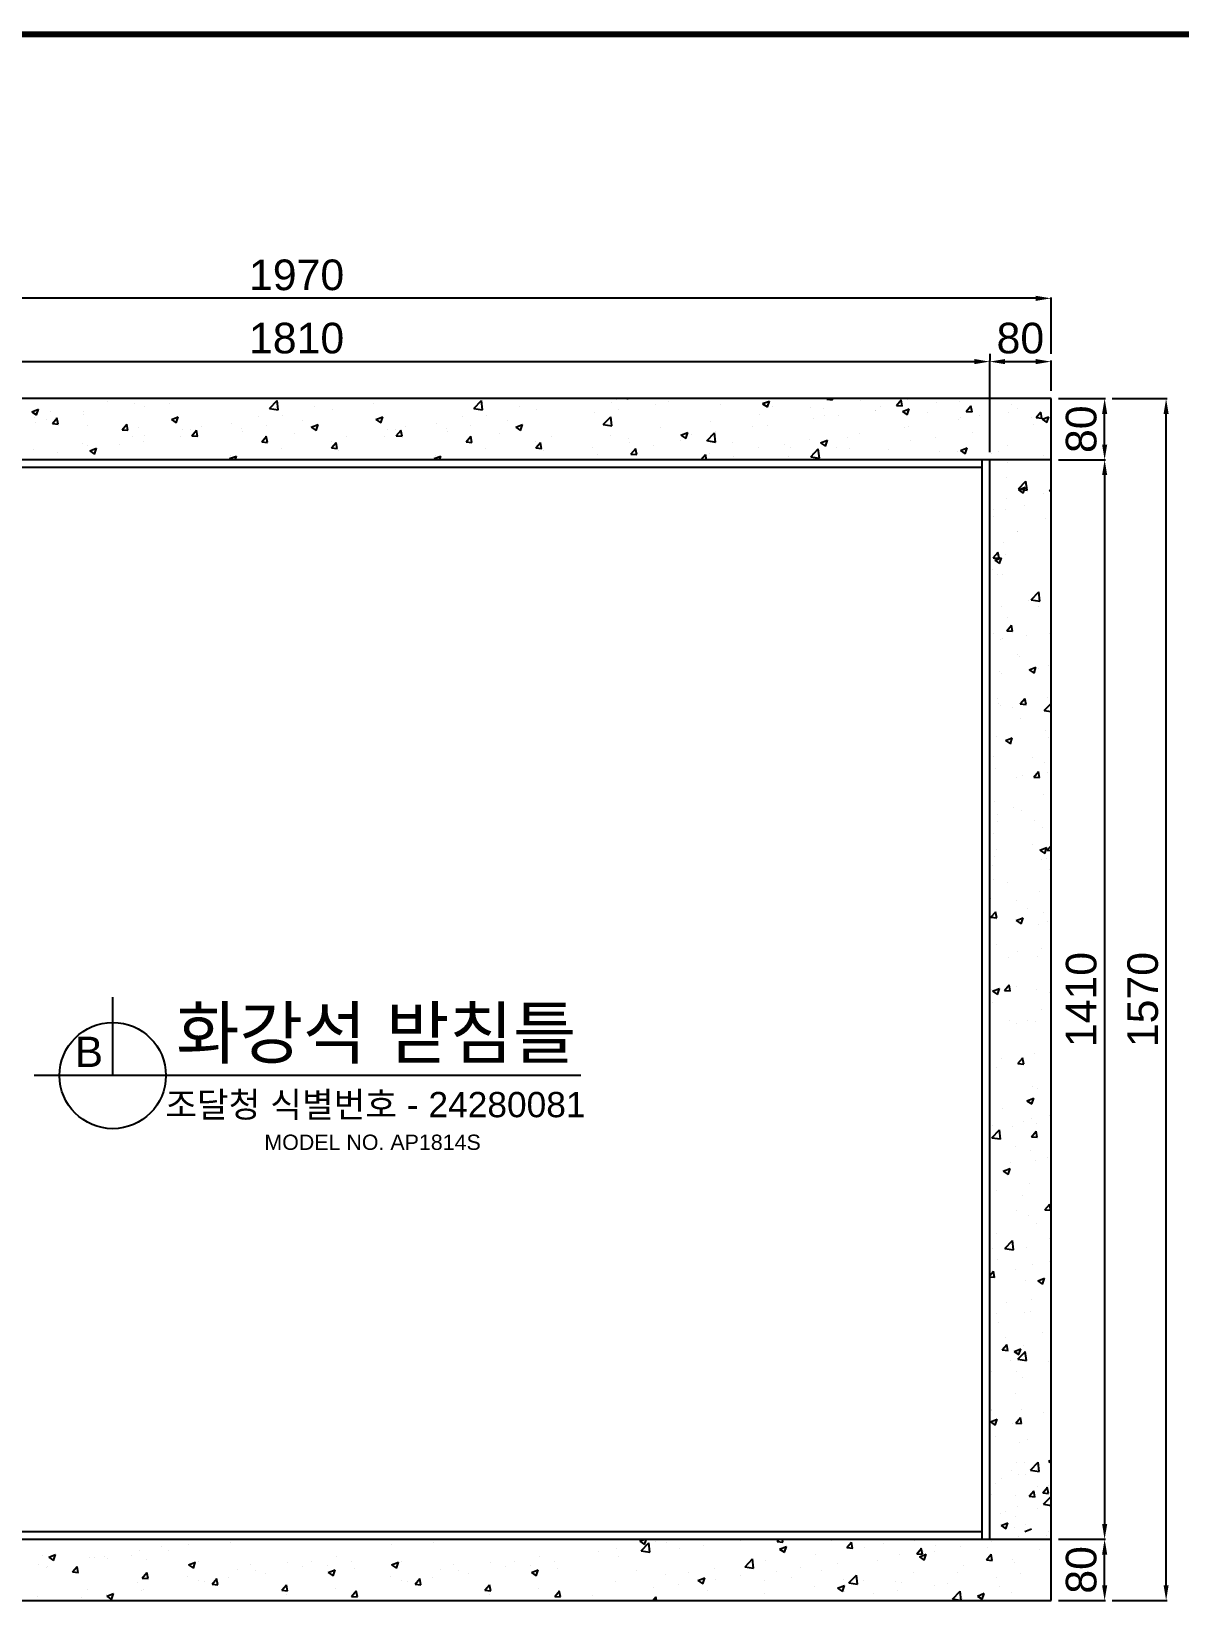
# Model space of a CAD drawing. Header units: millimetres. Extents: x 20003 to 26523, y -49763 to -45153.
# Drawn here: x 23720 to 25219, y -47354 to -45304 of the extents above; entities that cross this region are included whole.
import ezdxf
from ezdxf.enums import TextEntityAlignment as Align

# ---------------------------------------------------------------- set-up
doc = ezdxf.new("R2010")
doc.units = ezdxf.units.MM
for name, color, linetype in [('LAYOUT', 7, 'Continuous'), ('TEXT', 7, 'Continuous'), ('받침틀', 251, 'Continuous')]:
    doc.layers.add(name, color=color, linetype=linetype)
doc.styles.get("Standard").update_dxf_attribs({"font": 'arial.ttf'})
doc.dimstyles.new('ISO-25', dxfattribs={"dimtxt": 40, "dimasz": 20, "dimexe": 1.25, "dimexo": 10, "dimgap": 10, "dimtad": 1, "dimdec": 0, "dimtxsty": 'Standard', "dimcen": 2.5, "dimclrd": 3, "dimclre": 3, "dimclrt": 3, "dimadec": 0, "dimazin": 0, "dimtfac": 1, "dimtdec": 0, "dimtmove": 0, "dimatfit": 3, "dimfxl": 0, "dimarcsym": 0})

# ---------------------------------------------------------------- blocks, each defined once
blk = doc.blocks.new('*D28')
at = {"color": 3, "lineweight": -2, "transparency": 16777216}
for p, q in [((23161, -45725.3), (23161, -45734)), ((23181, -45735.3), (24951, -45735.3)), ((24971, -45853.6), (24971, -45734))]:
    blk.add_line(p, q, dxfattribs=at)
at = {"color": 3, "transparency": 16777216}
for points in [[(23181, -45731.9), (23181, -45738.6), (23161, -45735.3)], [(24951, -45731.9), (24951, -45738.6), (24971, -45735.3)]]:
    blk.add_solid(points, dxfattribs=at)
at = {"layer": 'Defpoints', "color": 0, "transparency": 16777216}
for p in [(23161, -45735.3), (24971, -45735.3), (24971, -45863.6)]:
    blk.add_point(p, dxfattribs=at)
at = {"color": 3, "transparency": 16777216, "insert": (24066, -45704.8), "char_height": 40, "attachment_point": 5}
blk.add_mtext('1810', dxfattribs=at)
blk = doc.blocks.new('*D29')
at = {"color": 3, "lineweight": -2, "transparency": 16777216}
for p, q in [((24971, -45725.3), (24971, -45734)), ((24991, -45735.3), (25031, -45735.3)), ((25051, -45773.6), (25051, -45734))]:
    blk.add_line(p, q, dxfattribs=at)
at = {"color": 3, "transparency": 16777216}
for points in [[(24991, -45731.9), (24991, -45738.6), (24971, -45735.3)], [(25031, -45731.9), (25031, -45738.6), (25051, -45735.3)]]:
    blk.add_solid(points, dxfattribs=at)
at = {"layer": 'Defpoints', "color": 0, "transparency": 16777216}
for p in [(24971, -45735.3), (25051, -45735.3), (25051, -45783.6)]:
    blk.add_point(p, dxfattribs=at)
at = {"color": 3, "transparency": 16777216, "insert": (25011, -45704.8), "char_height": 40, "attachment_point": 5}
blk.add_mtext('80', dxfattribs=at)
blk = doc.blocks.new('*D25')
at = {"color": 3, "lineweight": -2, "transparency": 16777216}
for p, q in [((23081, -45725.3), (23081, -45651.4)), ((25031, -45652.6), (23101, -45652.6)), ((25051, -45725.3), (25051, -45651.4))]:
    blk.add_line(p, q, dxfattribs=at)
at = {"color": 3, "transparency": 16777216}
for points in [[(23101, -45649.3), (23101, -45656), (23081, -45652.6)], [(25031, -45649.3), (25031, -45656), (25051, -45652.6)]]:
    blk.add_solid(points, dxfattribs=at)
at = {"layer": 'Defpoints', "color": 0, "transparency": 16777216}
for p in [(23081, -45652.6), (23081, -45735.3), (25051, -45735.3)]:
    blk.add_point(p, dxfattribs=at)
at = {"color": 3, "transparency": 16777216, "insert": (24066, -45622.2), "char_height": 40, "attachment_point": 5}
blk.add_mtext('1970', dxfattribs=at)
blk = doc.blocks.new('*D30')
at = {"color": 3, "lineweight": -2, "transparency": 16777216}
for p, q in [((25061, -45783.6), (25122.3, -45783.6)), ((25121, -45843.6), (25121, -45803.6)), ((25061, -45863.6), (25122.3, -45863.6))]:
    blk.add_line(p, q, dxfattribs=at)
at = {"color": 3, "transparency": 16777216}
for points in [[(25117.7, -45803.6), (25124.4, -45803.6), (25121, -45783.6)], [(25117.7, -45843.6), (25124.4, -45843.6), (25121, -45863.6)]]:
    blk.add_solid(points, dxfattribs=at)
at = {"layer": 'Defpoints', "color": 0, "transparency": 16777216}
for p in [(25051, -45783.6), (25121, -45783.6), (25051, -45863.6)]:
    blk.add_point(p, dxfattribs=at)
at = {"color": 3, "transparency": 16777216, "insert": (25090.6, -45823.6), "char_height": 40, "attachment_point": 5, "rotation": 90}
blk.add_mtext('80', dxfattribs=at)
blk = doc.blocks.new('*D31')
at = {"color": 3, "lineweight": -2, "transparency": 16777216}
for p, q in [((25101.6, -45863.6), (25122.3, -45863.6)), ((25121, -45883.6), (25121, -47253.6)), ((25061, -47273.6), (25122.3, -47273.6))]:
    blk.add_line(p, q, dxfattribs=at)
at = {"color": 3, "transparency": 16777216}
for points in [[(25117.7, -45883.6), (25124.4, -45883.6), (25121, -45863.6)], [(25117.7, -47253.6), (25124.4, -47253.6), (25121, -47273.6)]]:
    blk.add_solid(points, dxfattribs=at)
at = {"layer": 'Defpoints', "color": 0, "transparency": 16777216}
for p in [(25091.6, -45863.6), (25051, -47273.6), (25121, -47273.6)]:
    blk.add_point(p, dxfattribs=at)
at = {"color": 3, "transparency": 16777216, "insert": (25090.6, -46568.6), "char_height": 40, "attachment_point": 5, "rotation": 90}
blk.add_mtext('1410', dxfattribs=at)
blk = doc.blocks.new('*D32')
at = {"color": 3, "lineweight": -2, "transparency": 16777216}
for p, q in [((25111, -47273.6), (25119.8, -47273.6)), ((25121, -47333.6), (25121, -47293.6)), ((25061, -47353.6), (25122.3, -47353.6))]:
    blk.add_line(p, q, dxfattribs=at)
at = {"color": 3, "transparency": 16777216}
for points in [[(25117.7, -47293.6), (25124.4, -47293.6), (25121, -47273.6)], [(25117.7, -47333.6), (25124.4, -47333.6), (25121, -47353.6)]]:
    blk.add_solid(points, dxfattribs=at)
at = {"layer": 'Defpoints', "color": 0, "transparency": 16777216}
for p in [(25121, -47273.6), (25121, -47273.6), (25051, -47353.6)]:
    blk.add_point(p, dxfattribs=at)
at = {"color": 3, "transparency": 16777216, "insert": (25090.6, -47313.6), "char_height": 40, "attachment_point": 5, "rotation": 90}
blk.add_mtext('80', dxfattribs=at)
blk = doc.blocks.new('*D26')
at = {"color": 3, "lineweight": -2, "transparency": 16777216}
for p, q in [((25131, -45783.6), (25202.6, -45783.6)), ((25201.3, -47333.6), (25201.3, -45803.6)), ((25131, -47353.6), (25202.6, -47353.6))]:
    blk.add_line(p, q, dxfattribs=at)
at = {"color": 3, "transparency": 16777216}
for points in [[(25198, -45803.6), (25204.6, -45803.6), (25201.3, -45783.6)], [(25198, -47333.6), (25204.6, -47333.6), (25201.3, -47353.6)]]:
    blk.add_solid(points, dxfattribs=at)
at = {"layer": 'Defpoints', "color": 0, "transparency": 16777216}
for p in [(25121, -45783.6), (25201.3, -45783.6), (25121, -47353.6)]:
    blk.add_point(p, dxfattribs=at)
at = {"color": 3, "transparency": 16777216, "insert": (25170.9, -46568.6), "char_height": 40, "attachment_point": 5, "rotation": 90}
blk.add_mtext('1570', dxfattribs=at)

msp = doc.modelspace()

# ---------------------------------------------------------------- linework, layer by layer
at = {"linetype": 'Continuous'}
for p, q in [((23818.9, -45787.8), (23818.9, -45787.8)), ((23853.8, -45790.5), (23853.8, -45790.5)), ((23899.5, -45789.5), (23899.5, -45789.5)), ((24030.7, -45796.5), (24040.6, -45786.2)), ((24042, -45798.3), (24040.6, -45786.2)), ((24166.4, -45789.5), (24166.4, -45789.5)), ((24297.6, -45796.5), (24307.5, -45786.2)), ((24308.9, -45798.3), (24307.5, -45786.2)), ((24476.9, -45789.1), (24476.9, -45789.1)), ((24483.5, -45785.1), (24483.5, -45785.1)), ((24497.1, -45783.6), (24498.2, -45784.3)), ((24498.2, -45784.3), (24498.4, -45783.6)), ((24534.4, -45791.1), (24534.4, -45791.1)), ((24551.3, -45787.9), (24551.3, -45787.9)), ((24619, -45790.8), (24619, -45790.8)), ((24674.4, -45790.2), (24683.3, -45786.8)), ((24674.4, -45790.3), (24680.7, -45794.5)), ((24680.7, -45794.5), (24683.3, -45786.8)), ((24758.2, -45784.4), (24758.9, -45783.6)), ((24758.2, -45784.4), (24765.8, -45785.1)), ((24765.7, -45785.1), (24765.5, -45783.6)), ((24801.9, -45786.3), (24801.9, -45786.3)), ((24849.3, -45792.4), (24855.4, -45785.1)), ((24856.8, -45793.1), (24855.4, -45785.1)), ((24863.4, -45785.2), (24863.4, -45785.2)), ((24901.4, -45788.5), (24901.4, -45788.5)), ((24931.2, -45788), (24931.2, -45788)), ((24933.2, -45784.3), (24933.2, -45784.3)), ((24999, -45790.9), (24999, -45790.9)), ((23720.1, -45800.7), (23729, -45797.3)), ((23720.1, -45800.7), (23726.4, -45805)), ((23723.7, -45808.1), (23723.7, -45808.1)), ((23726.4, -45805), (23729, -45797.3)), ((23739.4, -45810.6), (23739.4, -45810.6)), ((23744.9, -45800.5), (23744.9, -45800.5)), ((23747.1, -45816.2), (23753.2, -45808.9)), ((23754.6, -45816.9), (23753.1, -45808.9)), ((23787.5, -45804.2), (23787.5, -45804.2)), ((23787.8, -45800), (23787.8, -45800)), ((23867.7, -45793.7), (23867.7, -45793.7)), ((23902.6, -45810.9), (23911.5, -45807.4)), ((23902.6, -45810.9), (23908.9, -45815.1)), ((23908.9, -45815.1), (23911.5, -45807.5)), ((24015.6, -45806.8), (24015.6, -45806.8)), ((24030.7, -45796.5), (24042, -45798.2)), ((24047.6, -45806.2), (24047.6, -45806.2)), ((24074.3, -45812.2), (24074.3, -45812.2)), ((24089.6, -45794.1), (24089.6, -45794.1)), ((24112.8, -45797.2), (24112.8, -45797.2)), ((24169.5, -45810.9), (24175.9, -45815.1)), ((24169.6, -45810.9), (24178.4, -45807.4)), ((24175.9, -45815.1), (24178.4, -45807.5)), ((24282.5, -45806.8), (24282.5, -45806.8)), ((24297.6, -45796.5), (24308.9, -45798.2)), ((24314.5, -45806.2), (24314.5, -45806.2)), ((24341.2, -45812.2), (24341.2, -45812.2)), ((24356.6, -45794.1), (24356.6, -45794.1)), ((24379.7, -45797.2), (24379.7, -45797.2)), ((24454.5, -45801.6), (24454.5, -45801.6)), ((24466.2, -45817.5), (24476.1, -45807.2)), ((24477.5, -45819.3), (24476.1, -45807.2)), ((24486.3, -45797.4), (24486.3, -45797.4)), ((24670.7, -45804.8), (24670.7, -45804.8)), ((24686.8, -45793.6), (24686.8, -45793.6)), ((24736.7, -45795.3), (24736.7, -45795.3)), ((24741.3, -45809.6), (24741.3, -45809.6)), ((24754.6, -45796.5), (24754.6, -45796.5)), ((24754.7, -45806.3), (24754.7, -45806.3)), ((24773.1, -45805.4), (24773.1, -45805.4)), ((24821.2, -45799), (24821.2, -45799)), ((24822.4, -45799.4), (24822.4, -45799.4)), ((24828.8, -45793.6), (24828.8, -45793.6)), ((24849.3, -45792.4), (24856.9, -45793.1)), ((24856.9, -45800.4), (24865.8, -45797)), ((24856.9, -45800.4), (24863.2, -45804.7)), ((24863.2, -45804.7), (24865.8, -45797)), ((24890.2, -45802.2), (24890.2, -45802.2)), ((24930.4, -45810.9), (24930.4, -45810.9)), ((24933.3, -45808.8), (24933.3, -45808.8)), ((24940.4, -45800.4), (24946.5, -45793.1)), ((24940.4, -45800.4), (24948, -45801)), ((24947.9, -45801.1), (24946.4, -45793.1)), ((24958, -45805.1), (24958, -45805.1)), ((24995.7, -45802), (24995.7, -45802)), ((25007.3, -45796.1), (25007.3, -45796.1)), ((25025.8, -45808), (25025.8, -45808)), ((25031.5, -45808.3), (25037.6, -45801)), ((25031.5, -45808.3), (25039.1, -45809)), ((25039, -45809), (25037.5, -45801.1)), ((25039.4, -45810.6), (25048.3, -45807.2)), ((25039.4, -45810.6), (25045.7, -45814.9)), ((25045.7, -45814.9), (25048.3, -45807.2)), ((23724.6, -45815.4), (23724.6, -45815.4)), ((23747.1, -45816.2), (23754.7, -45816.9)), ((23792.4, -45818.2), (23792.4, -45818.2)), ((23838.2, -45824.2), (23844.3, -45816.9)), ((23838.2, -45824.2), (23845.8, -45824.8)), ((23845.7, -45824.9), (23844.2, -45816.9)), ((23852.3, -45832.8), (23852.3, -45832.8)), ((23860.2, -45821.1), (23860.2, -45821.1)), ((23867.4, -45832.2), (23867.4, -45832.2)), ((23914.2, -45833.3), (23914.2, -45833.3)), ((23917.5, -45823.8), (23917.5, -45823.8)), ((23928, -45824), (23928, -45824)), ((23929.3, -45832.1), (23935.4, -45824.8)), ((23929.3, -45832.1), (23936.9, -45832.8)), ((23936.8, -45832.8), (23935.3, -45824.9)), ((23941.5, -45819.5), (23941.5, -45819.5)), ((23981.6, -45815.7), (23981.6, -45815.7)), ((23994.4, -45822.7), (23994.4, -45822.7)), ((23995.8, -45826.8), (23995.8, -45826.8)), ((24020.4, -45840.1), (24026.5, -45832.8)), ((24026.2, -45818.5), (24026.2, -45818.5)), ((24027.9, -45840.8), (24026.4, -45832.8)), ((24063.6, -45829.7), (24063.6, -45829.7)), ((24085.1, -45821), (24094, -45817.6)), ((24085.1, -45821), (24091.5, -45825.3)), ((24091.5, -45825.3), (24094, -45817.6)), ((24131.4, -45832.5), (24131.4, -45832.5)), ((24181.1, -45833.3), (24181.1, -45833.3)), ((24184.4, -45823.8), (24184.4, -45823.8)), ((24194.9, -45824), (24194.9, -45824)), ((24196.2, -45832.1), (24202.3, -45824.8)), ((24196.2, -45832.1), (24203.8, -45832.8)), ((24203.7, -45832.8), (24202.2, -45824.9)), ((24208.4, -45819.5), (24208.4, -45819.5)), ((24248.5, -45815.7), (24248.5, -45815.7)), ((24261.3, -45822.7), (24261.3, -45822.7)), ((24262.7, -45826.8), (24262.7, -45826.8)), ((24287.3, -45840.1), (24293.4, -45832.8)), ((24293.1, -45818.5), (24293.1, -45818.5)), ((24294.8, -45840.8), (24293.3, -45832.8)), ((24330.5, -45829.7), (24330.5, -45829.7)), ((24352.1, -45821), (24361, -45817.6)), ((24352.1, -45821), (24358.4, -45825.3)), ((24358.4, -45825.3), (24361, -45817.6)), ((24398.3, -45832.5), (24398.3, -45832.5)), ((24466.2, -45817.5), (24477.5, -45819.3)), ((24475.4, -45831.4), (24475.4, -45831.4)), ((24541.4, -45821.8), (24541.4, -45821.8)), ((24567.7, -45831.2), (24576.6, -45827.8)), ((24567.7, -45831.2), (24574, -45835.5)), ((24574, -45835.5), (24576.6, -45827.8)), ((24581.2, -45830.6), (24581.2, -45830.6)), ((24601.8, -45838.6), (24611.7, -45828.2)), ((24606.6, -45812.9), (24606.6, -45812.9)), ((24606.6, -45831.7), (24606.6, -45831.7)), ((24613.1, -45840.3), (24611.7, -45828.2)), ((24613, -45826.4), (24613, -45826.4)), ((24661.1, -45820.1), (24661.1, -45820.1)), ((24680.7, -45819), (24680.7, -45819)), ((24800.3, -45828.6), (24800.3, -45828.6)), ((24859.2, -45821.5), (24859.2, -45821.5)), ((24864.5, -45820.5), (24864.5, -45820.5)), ((24947.9, -45828), (24947.9, -45828)), ((25028.1, -45817.5), (25028.1, -45817.5)), ((23722.2, -45850.4), (23722.2, -45850.4)), ((23786.3, -45842.3), (23786.3, -45842.3)), ((23793.4, -45845), (23793.4, -45845)), ((23795.9, -45851.8), (23804.8, -45848.4)), ((23795.9, -45851.8), (23802.2, -45856.1)), ((23802.2, -45856.1), (23804.8, -45848.4)), ((23834.3, -45843.8), (23834.3, -45843.8)), ((23866.1, -45839.6), (23866.1, -45839.6)), ((24020.4, -45840.1), (24028, -45840.8)), ((24046, -45848.4), (24046, -45848.4)), ((24111.2, -45839.5), (24111.2, -45839.5)), ((24111.5, -45848.1), (24117.6, -45840.8)), ((24111.5, -45848.1), (24119, -45848.8)), ((24119, -45848.8), (24117.5, -45840.8)), ((24121.1, -45851.7), (24121.1, -45851.7)), ((24287.3, -45840.1), (24294.9, -45840.8)), ((24313, -45848.4), (24313, -45848.4)), ((24378.2, -45839.5), (24378.2, -45839.5)), ((24378.4, -45848.1), (24384.5, -45840.8)), ((24378.4, -45848.1), (24386, -45848.8)), ((24385.9, -45848.8), (24384.4, -45840.8)), ((24388, -45851.7), (24388, -45851.7)), ((24452.9, -45847.5), (24452.9, -45847.5)), ((24499.2, -45835.4), (24499.2, -45835.4)), ((24501, -45841.2), (24501, -45841.2)), ((24502.6, -45856.1), (24508.7, -45848.8)), ((24510.1, -45856.7), (24508.6, -45848.8)), ((24532.5, -45844.5), (24532.5, -45844.5)), ((24567, -45838.3), (24567, -45838.3)), ((24601.8, -45838.5), (24613.1, -45840.3)), ((24634.8, -45841.1), (24634.8, -45841.1)), ((24669.2, -45847.1), (24669.2, -45847.1)), ((24702.6, -45844), (24702.6, -45844)), ((24711.1, -45846.9), (24711.1, -45846.9)), ((24735.1, -45837.5), (24735.1, -45837.5)), ((24737.3, -45859.6), (24747.2, -45849.3)), ((24748.6, -45861.3), (24747.2, -45849.3)), ((24750.2, -45841.4), (24759.1, -45838)), ((24750.2, -45841.4), (24756.5, -45845.6)), ((24756.5, -45845.6), (24759.1, -45838)), ((24770.4, -45846.9), (24770.4, -45846.9)), ((24785.2, -45834.2), (24785.2, -45834.2)), ((24787.8, -45849.1), (24787.8, -45849.1)), ((24838.2, -45849.7), (24838.2, -45849.7)), ((24868, -45838.6), (24868, -45838.6)), ((24899.8, -45834.4), (24899.8, -45834.4)), ((24906, -45852.6), (24906, -45852.6)), ((24928.9, -45853.2), (24928.9, -45853.2)), ((24932.7, -45851.5), (24941.6, -45848.1)), ((24932.7, -45851.6), (24939, -45855.8)), ((24939, -45855.8), (24941.6, -45848.1)), ((24981.8, -45853.2), (24981.8, -45853.2)), ((24994.1, -45844.3), (24994.1, -45844.3)), ((23754.1, -45854.3), (23754.1, -45854.3)), ((23978.4, -45862), (23987.3, -45858.6)), ((23978.4, -45862), (23980.9, -45863.6)), ((23980.1, -45858), (23980.1, -45858)), ((23985.6, -45863.6), (23987.3, -45858.6)), ((24040.9, -45862.3), (24040.9, -45862.3)), ((24245.4, -45862), (24254.3, -45858.6)), ((24245.4, -45862), (24247.8, -45863.6)), ((24247, -45858), (24247, -45858)), ((24252.6, -45863.6), (24254.2, -45858.6)), ((24307.8, -45862.3), (24307.8, -45862.3)), ((24458.5, -45857.2), (24458.5, -45857.2)), ((24502.6, -45856.1), (24510.1, -45856.7)), ((24594, -45863.6), (24599.8, -45856.7)), ((24601, -45863.6), (24599.7, -45856.7)), ((24605, -45855.2), (24605, -45855.2)), ((24637, -45859.6), (24637, -45859.6)), ((24707.9, -45859.6), (24707.9, -45859.6)), ((24737.3, -45859.6), (24748.6, -45861.3)), ((24739.7, -45855.5), (24739.7, -45855.5)), ((24862.9, -45862.7), (24862.9, -45862.7)), ((24973.8, -45855.5), (24973.8, -45855.5)), ((24994.7, -45867.6), (24994.7, -45867.6)), ((25026.5, -45863.4), (25026.5, -45863.4)), ((25041.6, -45858.3), (25041.6, -45858.3)), ((24992.6, -45886.5), (24992.6, -45886.5)), ((25008.4, -45901.6), (25018.3, -45891.3)), ((25019.7, -45903.4), (25018.3, -45891.3)), ((24993.1, -45913.5), (24993.1, -45913.5)), ((25008.4, -45901.6), (25019.7, -45903.3)), ((25008.5, -45902.7), (25017.4, -45899.3)), ((25008.5, -45902.7), (25014.8, -45907)), ((25014.8, -45907), (25017.4, -45899.3)), ((25041.2, -45907.1), (25041.2, -45907.1)), ((25049.1, -45903.9), (25051, -45901.6)), ((25049.1, -45903.9), (25051, -45904)), ((24976.5, -45929), (24976.5, -45929)), ((24991, -45928.8), (24991, -45928.8)), ((25016.8, -45923.2), (25016.8, -45923.2)), ((25050.6, -45916.3), (25050.6, -45916.3)), ((24975.8, -45937.4), (24975.8, -45937.4)), ((25043.6, -45940.3), (25043.6, -45940.3)), ((24989.5, -45971.1), (24989.5, -45971.1)), ((25007, -45956.9), (25007, -45956.9)), ((25007.7, -45957.2), (25007.7, -45957.2)), ((24975.6, -45991.4), (24981.8, -45984.1)), ((24975.6, -45991.4), (24983.2, -45992.1)), ((24977.6, -45994.8), (24986.5, -45991.4)), ((24977.6, -45994.8), (24983.9, -45999)), ((24983.2, -45992.1), (24981.7, -45984.1)), ((24983.9, -45999), (24986.5, -45991.4)), ((24991.6, -45987.8), (24991.6, -45987.8)), ((24974.3, -46007.3), (24974.3, -46007.3)), ((24981.4, -46014), (24981.4, -46014)), ((24987.9, -46013.4), (24987.9, -46013.4)), ((25025.2, -46046.4), (25035.1, -46036)), ((25036.5, -46048.1), (25035.1, -46036)), ((24986.4, -46055.7), (24986.4, -46055.7)), ((25021.1, -46046.9), (25021.1, -46046.9)), ((25025.2, -46046.3), (25036.5, -46048.1)), ((25034.6, -46055.5), (25034.6, -46055.5)), ((25050.5, -46047.5), (25050.5, -46047.5)), ((24993.6, -46069.7), (24993.6, -46069.7)), ((25050.2, -46077.1), (25050.2, -46077.1)), ((24976.2, -46089.8), (24976.2, -46089.8)), ((24984.8, -46097.9), (24984.8, -46097.9)), ((24987.7, -46097), (24987.7, -46097)), ((24993.3, -46087), (24999.4, -46079.7)), ((24993.3, -46087), (25000.8, -46087.6)), ((25000.8, -46087.6), (24999.3, -46079.7)), ((25019.5, -46092.8), (25019.5, -46092.8)), ((25049, -46089.8), (25049, -46089.8)), ((25006.6, -46117.7), (25006.6, -46117.7)), ((25009.4, -46120.1), (25009.4, -46120.1)), ((24983.3, -46140.2), (24983.3, -46140.2)), ((25022.5, -46138), (25031.4, -46134.6)), ((25022.5, -46138), (25028.8, -46142.3)), ((25028.8, -46142.3), (25031.4, -46134.6)), ((25034.2, -46136.5), (25034.2, -46136.5)), ((25047.4, -46132.1), (25047.4, -46132.1)), ((24986.1, -46142.9), (24986.1, -46142.9)), ((24981, -46174.9), (24981, -46174.9)), ((25010.9, -46182.5), (25017, -46175.2)), ((25018.4, -46183.2), (25016.9, -46175.2)), ((25042.1, -46191.1), (25051, -46181.8)), ((25045.9, -46174.4), (25045.9, -46174.4)), ((24981.8, -46182.5), (24981.8, -46182.5)), ((24984.6, -46185), (24984.6, -46185)), ((25000.8, -46186.6), (25000.8, -46186.6)), ((25010.9, -46182.5), (25018.5, -46183.2)), ((25011.4, -46202.1), (25011.4, -46202.1)), ((25042.1, -46191.1), (25051, -46192.5)), ((25044.4, -46216.6), (25044.4, -46216.6)), ((24980.2, -46224.8), (24980.2, -46224.8)), ((24991.6, -46230.1), (25000.5, -46226.7)), ((24991.6, -46230.1), (24997.9, -46234.4)), ((24997.9, -46234.4), (25000.5, -46226.7)), ((25047.6, -46226.1), (25047.6, -46226.1)), ((25049.9, -46237.9), (25049.9, -46237.9)), ((24975.8, -46250.6), (24975.8, -46250.6)), ((25027.2, -46252.4), (25027.2, -46252.4)), ((25042.8, -46258.9), (25042.8, -46258.9)), ((24978.7, -46267), (24978.7, -46267)), ((25006.2, -46278.5), (25006.2, -46278.5)), ((25014.2, -46276.2), (25014.2, -46276.2)), ((25028.5, -46278), (25034.6, -46270.7)), ((25028.5, -46278), (25036.1, -46278.7)), ((25036, -46278.7), (25034.6, -46270.7)), ((25046, -46272), (25046, -46272)), ((25041.3, -46301.2), (25041.3, -46301.2)), ((24977.1, -46309.3), (24977.1, -46309.3)), ((25002.4, -46317.3), (25002.4, -46317.3)), ((25012.6, -46322.1), (25012.6, -46322.1)), ((24980.7, -46335.7), (24980.7, -46335.7)), ((24980.8, -46326.3), (24980.8, -46326.3)), ((25029.2, -46334.4), (25029.2, -46334.4)), ((25039.7, -46343.5), (25039.7, -46343.5)), ((24975.6, -46351.6), (24975.6, -46351.6)), ((25027.3, -46365.9), (25027.3, -46365.9)), ((24977.2, -46381.9), (24977.2, -46381.9)), ((24979.2, -46372.2), (24979.2, -46372.2)), ((25036.5, -46373.3), (25045.4, -46369.9)), ((25036.5, -46373.3), (25042.8, -46377.6)), ((25038.2, -46385.7), (25038.2, -46385.7)), ((25042.8, -46377.6), (25045.4, -46369.9)), ((25045, -46384.7), (25045, -46384.7)), ((25046.1, -46373.5), (25051, -46367.7)), ((25046.1, -46373.5), (25051, -46374)), ((24974, -46393.9), (24974, -46393.9)), ((25049.5, -46398.7), (25049.5, -46398.7)), ((24975.4, -46411.4), (24975.4, -46411.4)), ((24993.8, -46416), (24993.8, -46416)), ((24972.5, -46436.2), (24972.5, -46436.2)), ((25005.8, -46439.3), (25005.8, -46439.3)), ((25036.6, -46428), (25036.6, -46428)), ((24972.6, -46461.1), (24978.8, -46453.8)), ((24972.6, -46461.1), (24980.2, -46461.8)), ((24980.2, -46461.8), (24978.7, -46453.8)), ((24979.2, -46463.8), (24979.2, -46463.8)), ((25005.6, -46465.4), (25014.5, -46462)), ((25005.6, -46465.4), (25011.9, -46469.7)), ((25011.9, -46469.7), (25014.5, -46462)), ((25020.2, -46449.6), (25020.2, -46449.6)), ((25040.6, -46455.5), (25040.6, -46455.5)), ((25047, -46466.7), (25047, -46466.7)), ((25035.1, -46470.3), (25035.1, -46470.3)), ((24980.3, -46496.5), (24980.3, -46496.5)), ((25007.2, -46505.6), (25007.2, -46505.6)), ((25039, -46501.4), (25039, -46501.4)), ((24995, -46514.2), (24995, -46514.2)), ((25033.5, -46512.6), (25033.5, -46512.6)), ((24990.3, -46556.6), (24996.4, -46549.3)), ((24997.8, -46557.3), (24996.3, -46549.3)), ((24973.8, -46555.7), (24973.8, -46555.7)), ((24974.7, -46557.5), (24983.6, -46554.1)), ((24974.7, -46557.5), (24981, -46561.8)), ((24981, -46561.8), (24983.6, -46554.1)), ((24990.3, -46556.6), (24997.9, -46557.3)), ((25005.6, -46551.5), (25005.6, -46551.5)), ((25032, -46554.9), (25032, -46554.9)), ((25049.1, -46559.6), (25049.1, -46559.6)), ((24975, -46572.3), (24975, -46572.3)), ((25038, -46581.9), (25038, -46581.9)), ((24972.2, -46601.6), (24972.2, -46601.6)), ((24997, -46596.1), (24997, -46596.1)), ((25005.5, -46600.2), (25005.5, -46600.2)), ((25020.3, -46595.3), (25020.3, -46595.3)), ((25030.5, -46597.1), (25030.5, -46597.1)), ((25050.5, -46608.6), (25051, -46608.4)), ((25050.5, -46608.7), (25051, -46609)), ((24986.9, -46645.4), (24986.9, -46645.4)), ((25007.9, -46652.2), (25014, -46644.9)), ((25007.9, -46652.2), (25015.5, -46652.8)), ((25012.8, -46646.5), (25012.8, -46646.5)), ((25015.4, -46652.8), (25013.9, -46644.9)), ((25028.9, -46639.4), (25028.9, -46639.4)), ((24979.9, -46657.3), (24979.9, -46657.3)), ((25027.4, -46681.7), (25027.4, -46681.7)), ((25033.7, -46684.9), (25033.7, -46684.9)), ((24988, -46711.4), (24988, -46711.4)), ((25019.6, -46700.7), (25028.5, -46697.3)), ((25019.6, -46700.7), (25025.9, -46705)), ((25025.9, -46705), (25028.5, -46697.3)), ((24974.7, -46733.1), (24974.7, -46733.1)), ((25000.3, -46735), (25000.3, -46735)), ((25014.8, -46728.5), (25014.8, -46728.5)), ((25025.8, -46724), (25025.8, -46724)), ((25032.1, -46730.8), (25032.1, -46730.8)), ((25048.7, -46720.4), (25048.7, -46720.4)), ((24973.9, -46749), (24983.8, -46738.7)), ((24973.9, -46749), (24985.2, -46750.7)), ((24985.2, -46750.8), (24983.8, -46738.7)), ((25025.5, -46747.7), (25031.6, -46740.4)), ((25025.5, -46747.7), (25033.1, -46748.4)), ((25033, -46748.4), (25031.6, -46740.4)), ((25005.1, -46761), (25005.1, -46761)), ((25024.3, -46766.2), (25024.3, -46766.2)), ((25046.8, -46774.6), (25046.8, -46774.6)), ((24988.7, -46792.8), (24997.6, -46789.4)), ((24988.7, -46792.8), (24995, -46797.1)), ((24995, -46797.1), (24997.6, -46789.4)), ((24998.7, -46780.9), (24998.7, -46780.9)), ((25030.6, -46778.8), (25030.6, -46778.8)), ((25022.7, -46808.5), (25022.7, -46808.5)), ((24979.5, -46818.1), (24979.5, -46818.1)), ((25013.4, -46824.6), (25013.4, -46824.6)), ((25043.1, -46843.2), (25049.3, -46835.9)), ((25050.7, -46843.9), (25049.2, -46835.9)), ((25005.8, -46843.7), (25005.8, -46843.7)), ((25021.2, -46850.8), (25021.2, -46850.8)), ((25043.1, -46843.2), (25050.7, -46843.9)), ((24979.9, -46874.7), (24979.9, -46874.7)), ((25032.6, -46860.8), (25032.6, -46860.8)), ((24974.3, -46893.9), (24974.3, -46893.9)), ((24990.7, -46893.7), (25000.6, -46883.4)), ((24990.7, -46893.7), (25002, -46895.5)), ((25002, -46895.5), (25000.6, -46883.4)), ((25019.6, -46893.1), (25019.6, -46893.1)), ((25048.4, -46881.2), (25048.4, -46881.2)), ((24980.6, -46908.3), (24980.6, -46908.3)), ((25026.7, -46914.3), (25026.7, -46914.3)), ((25048.4, -46911.1), (25048.4, -46911.1)), ((24971, -46929.2), (24975.8, -46923.5)), ((24971, -46930.9), (24977.3, -46931.4)), ((24977.2, -46931.5), (24975.7, -46923.5)), ((25004.7, -46921.8), (25004.7, -46921.8)), ((25018.1, -46935.4), (25018.1, -46935.4)), ((25033.6, -46936.1), (25042.5, -46932.6)), ((25033.6, -46936.1), (25039.9, -46940.3)), ((25039.9, -46940.3), (25042.5, -46932.7)), ((25025.1, -46960.2), (25025.1, -46960.2)), ((24979.2, -46978.9), (24979.2, -46978.9)), ((24993.3, -46964.4), (24993.3, -46964.4)), ((25016.6, -46977.6), (25016.6, -46977.6)), ((25023.6, -46976), (25023.6, -46976)), ((24982.6, -46990.2), (24982.6, -46990.2)), ((25050.4, -46993.1), (25050.4, -46993.1)), ((24987.3, -47026.3), (24993.4, -47019)), ((24991.7, -47010.3), (24991.7, -47010.3)), ((24994.8, -47027), (24993.3, -47019)), ((25015, -47019.9), (25015, -47019.9)), ((25039.8, -47003.9), (25039.8, -47003.9)), ((24987.3, -47026.3), (24994.9, -47027)), ((24998.4, -47040.6), (24998.4, -47040.6)), ((25002.7, -47028.1), (25011.6, -47024.7)), ((25002.7, -47028.2), (25009, -47032.4)), ((25007.6, -47038.5), (25017.5, -47028.2)), ((25007.6, -47038.4), (25018.8, -47040.2)), ((25009, -47032.4), (25011.6, -47024.7)), ((25018.8, -47040.2), (25017.4, -47028.2)), ((25048, -47042), (25048, -47042)), ((24973.9, -47054.7), (24973.9, -47054.7)), ((25006.4, -47054), (25006.4, -47054)), ((25013.5, -47062.2), (25013.5, -47062.2)), ((25004.4, -47082.6), (25004.4, -47082.6)), ((24973, -47104.1), (24973, -47104.1)), ((24971.8, -47120.2), (24980.7, -47116.8)), ((24971.8, -47120.3), (24978.1, -47124.5)), ((24973.6, -47105.5), (24973.6, -47105.5)), ((24978.1, -47124.5), (24980.7, -47116.8)), ((25000.4, -47122.5), (25000.4, -47122.5)), ((25004.9, -47121.8), (25011, -47114.5)), ((25004.9, -47121.8), (25012.5, -47122.5)), ((25012.4, -47122.5), (25011, -47114.6)), ((25011.9, -47104.5), (25011.9, -47104.5)), ((25041.4, -47108.3), (25041.4, -47108.3)), ((24978.8, -47139.8), (24978.8, -47139.8)), ((25019.8, -47143.6), (25019.8, -47143.6)), ((25010.4, -47146.7), (25010.4, -47146.7)), ((24999.5, -47183.4), (24999.5, -47183.4)), ((25005.7, -47173.6), (25005.7, -47173.6)), ((25016.2, -47172.9), (25016.2, -47172.9)), ((25024.4, -47183.2), (25034.3, -47172.9)), ((25024.4, -47183.2), (25035.7, -47184.9)), ((25035.7, -47185), (25034.3, -47172.9)), ((25047.6, -47171.4), (25051, -47170.1)), ((25047.6, -47171.4), (25051, -47173.7)), ((24978.4, -47200.6), (24978.4, -47200.6)), ((24986.4, -47193.7), (24986.4, -47193.7)), ((25008.8, -47189), (25008.8, -47189)), ((25018.2, -47189.5), (25018.2, -47189.5)), ((25034, -47205.2), (25034, -47205.2)), ((25040.2, -47212.9), (25046.3, -47205.6)), ((25047.7, -47213.6), (25046.2, -47205.6)), ((25047.6, -47202.8), (25047.6, -47202.8)), ((24973.5, -47215.5), (24973.5, -47215.5)), ((25004.2, -47215.9), (25004.2, -47215.9)), ((25022.5, -47217.4), (25028.7, -47210.1)), ((25022.5, -47217.4), (25030.1, -47218)), ((25030, -47218), (25028.6, -47210.1)), ((25040.2, -47212.9), (25047.7, -47213.6)), ((25041.2, -47227.9), (25051, -47217.7)), ((25046.3, -47222.9), (25046.3, -47222.9)), ((24984.8, -47239.6), (24984.8, -47239.6)), ((24991.4, -47237.8), (24991.4, -47237.8)), ((25004, -47243.4), (25004, -47243.4)), ((25007.3, -47231.3), (25007.3, -47231.3)), ((25032.9, -47233.3), (25032.9, -47233.3)), ((25041.2, -47227.9), (25051, -47229.4)), ((24985.8, -47255.6), (24994.7, -47252.1)), ((24985.8, -47255.6), (24992.1, -47259.8)), ((24992.1, -47259.8), (24994.7, -47252.2)), ((25002.7, -47258.1), (25002.7, -47258.1)), ((25016.7, -47263.5), (25025.6, -47260.1)), ((25018.2, -47254.9), (25018.2, -47254.9)), ((25047.2, -47263.6), (25047.2, -47263.6)), ((23860.3, -47288.1), (23860.3, -47288.1)), ((23889.3, -47283.3), (23889.3, -47283.3)), ((23924.5, -47280), (23924.5, -47280)), ((23979.2, -47278.2), (23979.2, -47278.2)), ((24011, -47274), (24011, -47274)), ((24189.7, -47280), (24189.7, -47280)), ((24244.4, -47278.2), (24244.4, -47278.2)), ((24276.2, -47274), (24276.2, -47274)), ((24484.2, -47286.1), (24484.2, -47286.1)), ((24514.1, -47276.2), (24520.7, -47273.6)), ((24514.1, -47276.2), (24520.4, -47280.5)), ((24515.9, -47288.6), (24525.8, -47278.3)), ((24515.9, -47288.6), (24527.2, -47290.3)), ((24520.4, -47280.5), (24522.7, -47273.6)), ((24527.2, -47290.3), (24525.8, -47278.3)), ((24534, -47276.9), (24534, -47276.9)), ((24549.4, -47277.2), (24549.4, -47277.2)), ((24566, -47286.2), (24566, -47286.2)), ((24597.7, -47282), (24597.7, -47282)), ((24645.8, -47275.6), (24645.8, -47275.6)), ((24693.4, -47276.5), (24695.8, -47273.6)), ((24693.4, -47276.5), (24701, -47277.2)), ((24696.6, -47286.4), (24705.5, -47282.9)), ((24696.6, -47286.4), (24702.9, -47290.6)), ((24700.9, -47277.2), (24700.3, -47273.6)), ((24702.9, -47290.6), (24705.5, -47283)), ((24764.8, -47275.7), (24764.8, -47275.7)), ((24784.5, -47284.5), (24790.6, -47277.2)), ((24784.5, -47284.5), (24792.1, -47285.2)), ((24792, -47285.2), (24790.5, -47277.2)), ((24807.3, -47284.7), (24807.3, -47284.7)), ((24832.6, -47278.6), (24832.6, -47278.6)), ((24873.3, -47275.2), (24873.3, -47275.2)), ((24875.6, -47292.5), (24881.7, -47285.2)), ((24883.1, -47293.2), (24881.6, -47285.2)), ((24900.4, -47281.4), (24900.4, -47281.4)), ((24932.6, -47283.6), (24932.6, -47283.6)), ((24968.2, -47284.3), (24968.2, -47284.3)), ((24973.2, -47276.4), (24973.2, -47276.4)), ((25009.2, -47270.1), (25009.2, -47270.1)), ((25012.8, -47273), (25012.8, -47273)), ((25036, -47287.2), (25036, -47287.2)), ((25044.6, -47268.8), (25044.6, -47268.8)), ((23729.2, -47306.5), (23729.2, -47306.5)), ((23734.8, -47294.6), (23734.8, -47294.6)), ((23741.1, -47308.7), (23741.1, -47308.7)), ((23742.3, -47296.8), (23751.2, -47293.4)), ((23742.3, -47296.8), (23748.7, -47301.1)), ((23748.7, -47301.1), (23751.2, -47293.4)), ((23773.4, -47316.3), (23779.5, -47309)), ((23780.9, -47317), (23779.4, -47309)), ((23795.1, -47297), (23795.1, -47297)), ((23802.6, -47297.4), (23802.6, -47297.4)), ((23815.2, -47296), (23815.2, -47296)), ((23819.1, -47299.3), (23819.1, -47299.3)), ((23850.9, -47295.1), (23850.9, -47295.1)), ((23870.4, -47300.3), (23870.4, -47300.3)), ((23899, -47288.8), (23899, -47288.8)), ((23924.9, -47307), (23933.8, -47303.6)), ((23924.9, -47307), (23931.2, -47311.2)), ((23931.2, -47311.2), (23933.7, -47303.6)), ((23938.2, -47303.2), (23938.2, -47303.2)), ((24006, -47306), (24006, -47306)), ((24054.1, -47303.8), (24054.1, -47303.8)), ((24073.8, -47308.9), (24073.8, -47308.9)), ((24085.9, -47302.3), (24085.9, -47302.3)), ((24105.9, -47307.2), (24105.9, -47307.2)), ((24118.3, -47295.6), (24118.3, -47295.6)), ((24137.7, -47303), (24137.7, -47303)), ((24190.1, -47307), (24199, -47303.6)), ((24190.1, -47307), (24196.4, -47311.2)), ((24196.4, -47311.2), (24199, -47303.6)), ((24203.4, -47303.2), (24203.4, -47303.2)), ((24271.2, -47306), (24271.2, -47306)), ((24319.3, -47303.8), (24319.3, -47303.8)), ((24339, -47308.9), (24339, -47308.9)), ((24351.1, -47302.3), (24351.1, -47302.3)), ((24371.1, -47307.2), (24371.1, -47307.2)), ((24383.5, -47295.6), (24383.5, -47295.6)), ((24402.9, -47303), (24402.9, -47303)), ((24460, -47289.6), (24460, -47289.6)), ((24485.7, -47296.7), (24485.7, -47296.7)), ((24651.5, -47309.6), (24661.3, -47299.3)), ((24662.7, -47311.4), (24661.3, -47299.3)), ((24678, -47301.8), (24678, -47301.8)), ((24743.2, -47292.9), (24743.2, -47292.9)), ((24772.5, -47304.7), (24772.5, -47304.7)), ((24825, -47301.8), (24825, -47301.8)), ((24852.7, -47294.1), (24852.7, -47294.1)), ((24875.6, -47292.5), (24883.2, -47293.1)), ((24879.1, -47296.5), (24888, -47293.1)), ((24879.1, -47296.5), (24885.4, -47300.8)), ((24884.5, -47289.9), (24884.5, -47289.9)), ((24885.4, -47300.8), (24888, -47293.1)), ((24899.1, -47289.1), (24899.1, -47289.1)), ((24937, -47308.5), (24937, -47308.5)), ((24966.7, -47300.4), (24972.8, -47293.2)), ((24966.7, -47300.4), (24974.3, -47301.1)), ((24974.2, -47301.1), (24972.7, -47293.2)), ((25001.1, -47300.4), (25001.1, -47300.4)), ((25003.6, -47304.2), (25003.6, -47304.2)), ((23738.9, -47309.9), (23738.9, -47309.9)), ((23773.4, -47316.3), (23781, -47316.9)), ((23864.5, -47324.3), (23870.6, -47317)), ((23864.5, -47324.3), (23872.1, -47324.9)), ((23872, -47324.9), (23870.5, -47317)), ((23922.9, -47322.2), (23922.9, -47322.2)), ((23937.8, -47327.7), (23937.8, -47327.7)), ((23945.8, -47328.3), (23945.8, -47328.3)), ((23955.6, -47332.2), (23961.7, -47324.9)), ((23963.1, -47332.9), (23961.6, -47324.9)), ((23977.6, -47324.1), (23977.6, -47324.1)), ((23988.9, -47312.7), (23988.9, -47312.7)), ((24011.8, -47315), (24011.8, -47315)), ((24025.7, -47317.8), (24025.7, -47317.8)), ((24107.4, -47317.1), (24116.3, -47313.7)), ((24107.4, -47317.2), (24113.7, -47321.4)), ((24113.7, -47321.4), (24116.3, -47313.7)), ((24141.6, -47311.8), (24141.6, -47311.8)), ((24188.1, -47322.2), (24188.1, -47322.2)), ((24203, -47327.7), (24203, -47327.7)), ((24211, -47328.3), (24211, -47328.3)), ((24220.8, -47332.2), (24226.9, -47324.9)), ((24228.3, -47332.9), (24226.8, -47324.9)), ((24242.8, -47324.1), (24242.8, -47324.1)), ((24254.1, -47312.7), (24254.1, -47312.7)), ((24277, -47315), (24277, -47315)), ((24290.9, -47317.8), (24290.9, -47317.8)), ((24372.6, -47317.1), (24381.5, -47313.7)), ((24372.6, -47317.2), (24378.9, -47321.4)), ((24378.9, -47321.4), (24381.5, -47313.7)), ((24406.8, -47311.8), (24406.8, -47311.8)), ((24482.7, -47328.4), (24482.7, -47328.4)), ((24509.4, -47314.6), (24509.4, -47314.6)), ((24547.9, -47319.5), (24547.9, -47319.5)), ((24577.2, -47317.5), (24577.2, -47317.5)), ((24589.9, -47327.3), (24598.8, -47323.9)), ((24589.9, -47327.3), (24596.2, -47331.6)), ((24596.2, -47331.6), (24598.8, -47323.9)), ((24612, -47311.3), (24612, -47311.3)), ((24612.4, -47325.7), (24612.4, -47325.7)), ((24645, -47320.3), (24645, -47320.3)), ((24651.4, -47309.6), (24662.7, -47311.3)), ((24676.9, -47327.2), (24676.9, -47327.2)), ((24692.6, -47315.2), (24692.6, -47315.2)), ((24712.8, -47323.2), (24712.8, -47323.2)), ((24724.4, -47311), (24724.4, -47311)), ((24751, -47314.5), (24751, -47314.5)), ((24780.6, -47326.1), (24780.6, -47326.1)), ((24787, -47330.6), (24796.9, -47320.3)), ((24798.3, -47332.4), (24796.9, -47320.3)), ((24805.8, -47327), (24805.8, -47327)), ((24848.4, -47328.9), (24848.4, -47328.9)), ((24855.5, -47329.7), (24855.5, -47329.7)), ((24871.8, -47317.5), (24871.8, -47317.5)), ((24929.5, -47317), (24929.5, -47317)), ((24979.4, -47323.1), (24979.4, -47323.1)), ((25011.2, -47318.9), (25011.2, -47318.9)), ((23727.6, -47348.8), (23727.6, -47348.8)), ((23785.7, -47349.4), (23785.7, -47349.4)), ((23793.6, -47339.3), (23793.6, -47339.3)), ((23817.5, -47345.2), (23817.5, -47345.2)), ((23818.1, -47347.9), (23824.5, -47352.2)), ((23818.2, -47347.9), (23827, -47344.5)), ((23824.5, -47352.2), (23827, -47344.5)), ((23858.8, -47330.4), (23858.8, -47330.4)), ((23863.7, -47340.4), (23863.7, -47340.4)), ((23865.6, -47338.9), (23865.6, -47338.9)), ((23955.6, -47332.2), (23963.2, -47332.9)), ((24046.7, -47340.2), (24052.8, -47332.9)), ((24046.7, -47340.2), (24054.2, -47340.9)), ((24052.6, -47346), (24052.6, -47346)), ((24054.2, -47340.9), (24052.7, -47332.9)), ((24116.7, -47337.9), (24116.7, -47337.9)), ((24137.7, -47348.2), (24145.3, -47348.8)), ((24137.7, -47348.2), (24143.9, -47340.9)), ((24145.3, -47348.8), (24143.8, -47340.9)), ((24220.8, -47332.2), (24228.4, -47332.9)), ((24311.9, -47340.2), (24318, -47332.9)), ((24311.9, -47340.2), (24319.5, -47340.9)), ((24317.8, -47346), (24317.8, -47346)), ((24319.4, -47340.9), (24317.9, -47332.9)), ((24381.9, -47337.9), (24381.9, -47337.9)), ((24403, -47348.2), (24409.1, -47340.9)), ((24403, -47348.2), (24410.6, -47348.8)), ((24410.5, -47348.8), (24409, -47340.9)), ((24452.3, -47346.8), (24452.3, -47346.8)), ((24530.9, -47353.6), (24535, -47348.8)), ((24532.5, -47336.2), (24532.5, -47336.2)), ((24535.8, -47353.6), (24534.9, -47348.8)), ((24564.3, -47332.1), (24564.3, -47332.1)), ((24602.8, -47339.9), (24602.8, -47339.9)), ((24676.4, -47344.1), (24676.4, -47344.1)), ((24741.6, -47335.1), (24741.6, -47335.1)), ((24772.4, -47337.5), (24781.3, -47334.1)), ((24772.4, -47337.5), (24778.7, -47341.8)), ((24778.7, -47341.8), (24781.3, -47334.1)), ((24781.4, -47342.4), (24781.4, -47342.4)), ((24787, -47330.6), (24798.3, -47332.4)), ((24819.3, -47344.2), (24819.3, -47344.2)), ((24851.1, -47340), (24851.1, -47340)), ((24899.2, -47333.7), (24899.2, -47333.7)), ((24916.2, -47331.8), (24916.2, -47331.8)), ((24922.5, -47351.7), (24932.4, -47341.3)), ((24933.8, -47353.4), (24932.4, -47341.3)), ((24954.9, -47347.7), (24963.8, -47344.2)), ((24954.9, -47347.7), (24961.2, -47351.9)), ((24961.2, -47351.9), (24963.8, -47344.3)), ((24984, -47334.7), (24984, -47334.7)), ((24999.6, -47342.7), (24999.6, -47342.7)), ((23789.6, -47353.1), (23789.6, -47353.1)), ((24104.2, -47353.1), (24104.2, -47353.1)), ((24369.5, -47353.1), (24369.5, -47353.1)), ((24528.8, -47352.6), (24528.8, -47352.6)), ((24610.5, -47353.6), (24610.5, -47353.6)), ((24922.5, -47351.6), (24933.8, -47353.4)), ((24935.4, -47350.8), (24935.4, -47350.8))]:
    msp.add_line(p, q, dxfattribs=at)
for p, q in [((23825.9, -46667.9), (23825.9, -46565.5)), ((24437.1, -46667.9), (23723.5, -46667.9))]:
    msp.add_line(p, q)
msp.add_circle((23825.9, -46667.9), 69.4)
at = {"layer": 'LAYOUT'}
msp.add_line((26367.5, -45307.8), (24446.5, -45307.8), dxfattribs=at)
at = {"layer": 'LAYOUT', "const_width": 7.76}
msp.add_lwpolyline([(20158.2, -49607.7), (26367.5, -49607.7), (26367.5, -45307.8), (20158.2, -45307.8)], close=True, dxfattribs=at)
at = {"layer": '받침틀'}
for p, q in [((25051, -45783.6), (23081, -45783.6)), ((25051, -47353.6), (25051, -45783.6)), ((25051, -45863.6), (23081, -45863.6)), ((24961, -45873.6), (23171, -45873.6)), ((24961, -47273.6), (24961, -45863.6)), ((24971, -47273.6), (24971, -45863.6)), ((23171, -47263.6), (24961, -47263.6)), ((23081, -47273.6), (25051, -47273.6)), ((23081, -47353.6), (25051, -47353.6))]:
    msp.add_line(p, q, dxfattribs=at)

# ---------------------------------------------------------------- texts
for s, height, p in [('B', 39.6, (23776.4, -46656.7)), ('조달청 식별번호 - 24280081', 33, (23894.5, -46722.3)), ('MODEL NO. AP1814S', 20, (24023.9, -46765))]:
    msp.add_text(s, height=height).set_placement(p)
at = {"layer": 'TEXT'}
msp.add_text('화강석 받침틀', height=66, dxfattribs=at).set_placement((24169.9, -46645.1), align=Align.CENTER)

# ---------------------------------------------------------------- dimensions: what is measured, and where the dimension line sits
for base, p1, p2, picture, middle in [((23081, -45652.6), (25051, -45735.3), (23081, -45735.3), '*D25', (24066, -45622.2)), ((24971, -45735.3), (23161, -45735.3), (24971, -45863.6), '*D28', (24066, -45704.8)), ((25051, -45735.3), (24971, -45735.3), (25051, -45783.6), '*D29', (25011, -45704.8))]:
    dim = msp.add_linear_dim(base=base, p1=p1, p2=p2, dimstyle='ISO-25')
    dim.commit()
    dim.dimension.update_dxf_attribs({"geometry": picture, "text_midpoint": middle})
for base, p1, p2, picture, middle in [((25121, -45783.6), (25051, -45863.6), (25051, -45783.6), '*D30', (25090.6, -45823.6)), ((25201.3, -45783.6), (25121, -47353.6), (25121, -45783.6), '*D26', (25170.9, -46568.6)), ((25121, -47273.6), (25091.6, -45863.6), (25051, -47273.6), '*D31', (25090.6, -46568.6)), ((25121, -47273.6), (25051, -47353.6), (25121, -47273.6), '*D32', (25090.6, -47313.6))]:
    dim = msp.add_linear_dim(base=base, p1=p1, p2=p2, angle=90, dimstyle='ISO-25')
    dim.commit()
    dim.dimension.update_dxf_attribs({"geometry": picture, "text_midpoint": middle})

doc.saveas('drawing.dxf')
